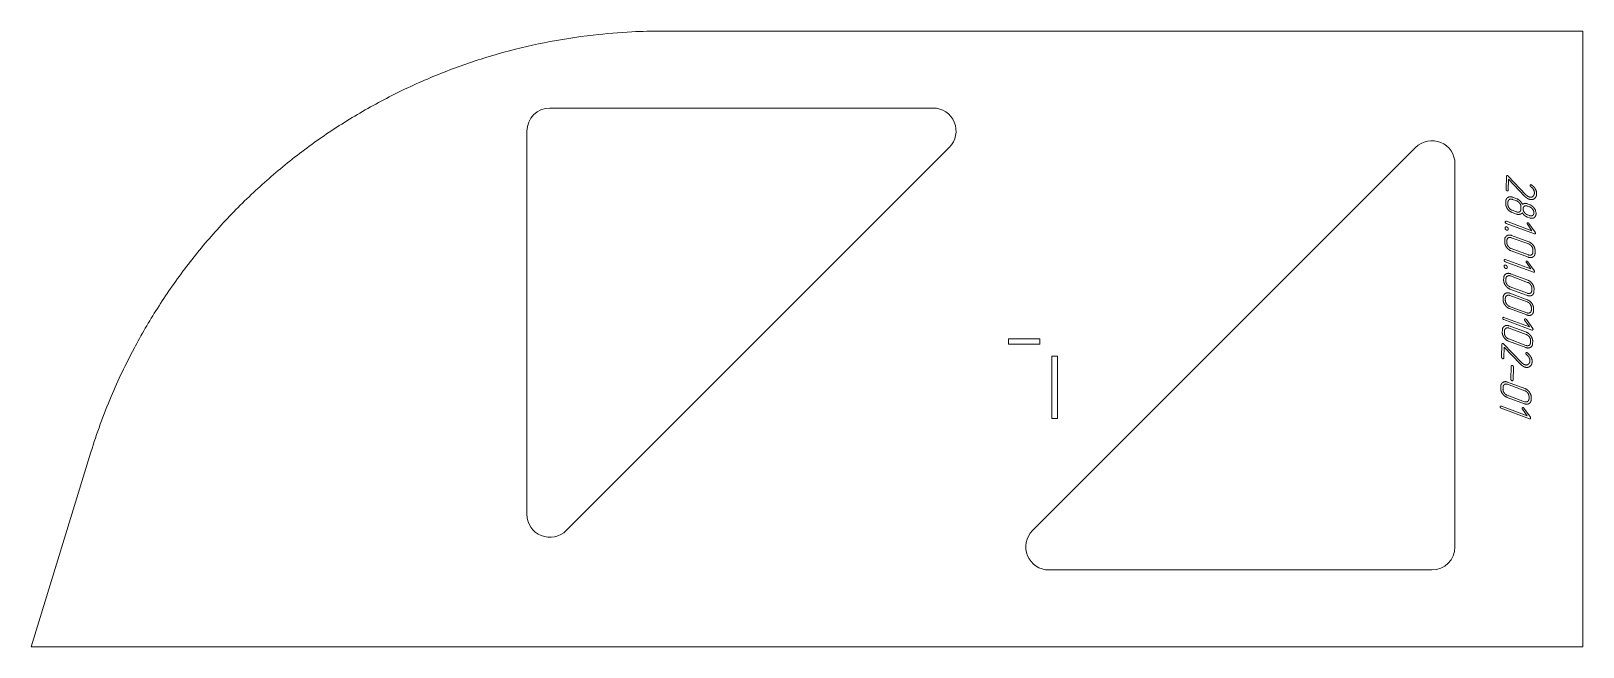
# Model space of a CAD drawing. Header units: millimetres. Extents: x 0 to 1008, y 0 to 400.
import ezdxf

# ---------------------------------------------------------------- set-up
doc = ezdxf.new("R2010")
doc.units = ezdxf.units.MM
doc.linetypes.add('K5LT_BASIC', pattern=[0])
doc.layers.add('Engraving', color=7, linetype='Continuous')

msp = doc.modelspace()

# ---------------------------------------------------------------- linework, layer by layer
at = {"color": 143, "linetype": 'K5LT_BASIC', "lineweight": 15, "true_color": 0x33acca}
for p, q in [((1008.1, 400), (409.7, 400)), ((1008.1, 0), (1008.1, 400)), ((337.1, 350), (585.9, 350)), ((322.1, 86.2), (322.1, 335)), ((596.5, 324.4), (347.7, 75.6)), ((650.6, 75.6), (899.3, 324.4)), ((925, 313.8), (925, 65)), ((634.9, 200.2), (655.4, 200.2)), ((634.9, 196.7), (634.9, 200.2)), ((655.4, 196.7), (634.9, 196.7)), ((655.4, 200.2), (655.4, 196.7)), ((663.2, 188.9), (666.7, 188.9)), ((663.2, 148.4), (663.2, 188.9)), ((666.7, 188.9), (666.7, 148.4)), ((666.7, 148.4), (663.2, 148.4)), ((38.9, 126.6), (0, 0)), ((910, 50), (661.2, 50)), ((0, 0), (1008.1, 0))]:
    msp.add_line(p, q, dxfattribs=at)
for centre, start, end in [((337.1, 335), 90, 180), ((585.9, 335), 315, 90), ((910, 313.8), 0, 135), ((337.1, 86.2), 180, 315), ((661.2, 65), 135, 270), ((910, 65), 270, 0)]:
    msp.add_arc(centre, 15, start, end, dxfattribs=at)
msp.add_open_spline([(409.7, 400), (403.3, 400), (388.6, 399.6), (363.1, 397.5), (334, 393), (303.4, 385.6), (273.8, 375.8), (244.8, 363.7), (216.9, 349.1), (190.1, 332.4), (164.9, 313.5), (141.1, 292.5), (119.3, 269.9), (99.4, 245.6), (81.8, 220.2), (65.7, 192.5), (50.9, 161.3), (42.6, 138.6), (38.9, 126.6)], degree=3, knots=[0.003094, 0.003094, 0.003094, 0.003094, 0.669098, 1.52413, 2.595561, 3.598413, 4.601538, 5.601934, 6.590337, 7.578557, 8.570355, 9.551401, 10.555295, 11.543135, 12.547286, 13.534228, 14.682422, 16, 16, 16, 16], dxfattribs=at)
at = {"layer": 'Engraving', "color": 143, "linetype": 'K5LT_BASIC', "lineweight": 15, "true_color": 0x33acca}
for p, q in [((958.2, 297.2), (958.4, 305.7)), ((959.5, 305.8), (971, 293.7)), ((959.8, 303.8), (959.6, 296.6)), ((970.2, 292.8), (959.8, 303.8)), ((971, 293.7), (971.6, 293.2)), ((971.6, 293.2), (972.1, 292.8)), ((974.6, 300.2), (974.8, 300)), ((958, 288), (958, 289.4)), ((959.4, 287.5), (959.4, 288.9)), ((964.9, 282.6), (962.1, 283.6)), ((962.3, 292.1), (965.1, 291.1)), ((962.3, 290.7), (965.1, 289.7)), ((967.8, 285.8), (967.8, 284.4)), ((972.1, 286.3), (973.5, 285.8)), ((972.2, 287.8), (973.6, 287.2)), ((977.4, 283.2), (977.6, 282.3)), ((977.6, 282.3), (977.7, 281.9)), ((976.6, 268.3), (958.3, 275)), ((958.4, 276.5), (975, 270.3)), ((964.9, 281.1), (962.1, 282.2)), ((973.4, 278.7), (971.9, 279.2)), ((973.4, 280.1), (972, 280.7)), ((975, 270.3), (972, 274.5)), ((973, 275.1), (977.1, 269.3)), ((973.8, 278.5), (973.4, 278.7)), ((974.2, 278.5), (973.8, 278.5)), ((975, 278.4), (974.2, 278.5)), ((977.7, 281.9), (977.7, 281.4)), ((957.3, 263.1), (957.3, 264.6)), ((958.7, 262.6), (958.7, 264)), ((961.6, 265.8), (972.9, 261.7)), ((961.7, 267.3), (972.9, 263.1)), ((972.7, 254.6), (961.4, 258.7)), ((972.7, 253.1), (961.4, 257.3)), ((975.6, 257.8), (975.6, 256.4)), ((977, 257.3), (977, 255.8)), ((957.7, 251.6), (974.3, 245.5)), ((976, 243.4), (957.7, 250.2)), ((961, 242.4), (972.3, 238.2)), ((974.3, 245.5), (971.4, 249.6)), ((972.4, 250.2), (976.5, 244.4)), ((956.6, 238.3), (956.7, 239.7)), ((958, 237.7), (958.1, 239.2)), ((972, 228.3), (960.7, 232.4)), ((972, 229.7), (960.8, 233.9)), ((961, 241), (972.2, 236.8)), ((975, 232.9), (974.9, 231.5)), ((976.4, 232.4), (976.3, 231)), ((956.3, 225.6), (956.3, 227)), ((957.7, 225.1), (957.7, 226.5)), ((960.6, 228.3), (971.9, 224.1)), ((960.7, 229.7), (971.9, 225.5)), ((956.7, 214), (973.3, 207.9)), ((975, 205.8), (956.7, 212.6)), ((971.7, 217), (960.4, 221.2)), ((971.7, 215.6), (960.4, 219.7)), ((973.3, 207.9), (970.4, 212.1)), ((971.4, 212.7), (975.5, 206.9)), ((974.6, 220.2), (974.6, 218.8)), ((976, 219.7), (976, 218.3)), ((955.7, 204.4), (955.8, 205.8)), ((957.1, 203.9), (957.2, 205.3)), ((960.1, 208.5), (971.4, 204.4)), ((960.1, 207.1), (971.3, 202.9)), ((955.3, 188.2), (955.5, 196.7)), ((956.6, 196.9), (968.1, 184.8)), ((956.9, 194.8), (956.7, 187.7)), ((967.3, 183.9), (956.9, 194.8)), ((971.1, 194.4), (959.8, 198.6)), ((971.1, 195.8), (959.9, 200)), ((974.1, 199.1), (974, 197.6)), ((975.5, 198.5), (975.4, 197.1)), ((961.3, 173.8), (961.5, 182.4)), ((963, 181.8), (962.7, 173.3)), ((968.1, 184.8), (968.7, 184.3)), ((968.7, 184.3), (969.2, 183.9)), ((971.7, 191.2), (971.9, 191.1)), ((959.1, 172), (970.4, 167.9)), ((954.8, 167.9), (954.8, 169.3)), ((956.2, 167.4), (956.2, 168.8)), ((970.2, 159.3), (958.9, 163.5)), ((970.1, 157.9), (958.9, 162.1)), ((959.1, 170.6), (970.4, 166.4)), ((973.1, 162.6), (973.1, 161.1)), ((974.5, 162), (974.5, 160.6)), ((973.4, 148.2), (955.1, 155)), ((955.2, 156.4), (971.8, 150.2)), ((971.8, 150.2), (968.8, 154.4)), ((969.8, 155), (974, 149.2))]:
    msp.add_line(p, q, dxfattribs=at)
for points in [[(958.4, 305.7), (958.4, 305.9), (958.7, 306.1)], [(958.7, 306.1), (958.9, 306.2), (959.2, 306.1)], [(959.2, 306.1), (959.4, 306), (959.5, 305.8)], [(958.4, 296.6), (958.2, 296.8), (958.2, 297.2)], [(958.9, 296.2), (958.6, 296.3), (958.4, 296.6)], [(959.4, 296.2), (959.1, 296.1), (958.9, 296.2)], [(959.3, 291.9), (960.6, 292.8), (962.3, 292.1)], [(959.6, 296.6), (959.6, 296.4), (959.4, 296.2)], [(971.7, 291.5), (971.1, 292), (970.2, 292.8)], [(972.1, 292.8), (972.6, 292.5), (973.1, 292.3)], [(973.1, 292.3), (974.5, 291.7), (975.5, 292.5)], [(973.8, 299.7), (973.9, 300), (974, 300.1)], [(974, 299.2), (973.9, 299.4), (973.8, 299.7)], [(974, 300.1), (974.2, 300.3), (974.6, 300.2)], [(974.3, 298.9), (974.1, 299), (974, 299.2)], [(976.1, 296.8), (975.6, 297.9), (974.3, 298.9)], [(974.8, 300), (976.5, 298.8), (977.3, 297.2)], [(975.5, 292.5), (976, 292.9), (976.3, 293.5)], [(976.6, 294.8), (976.6, 295.8), (976.1, 296.8)], [(976.3, 293.5), (976.6, 294.1), (976.6, 294.8)], [(978, 294.3), (978, 292.3), (976.6, 291.2)], [(977.3, 297.2), (978.1, 295.8), (978, 294.3)], [(958, 289.4), (958, 291), (959.3, 291.9)], [(959.1, 284.5), (957.9, 286.2), (958, 288)], [(962.1, 282.2), (960.3, 282.8), (959.1, 284.5)], [(959.4, 288.9), (959.4, 290), (960.3, 290.6)], [(960.1, 285.2), (959.3, 286.3), (959.4, 287.5)], [(962.1, 283.6), (960.9, 284), (960.1, 285.2)], [(960.3, 290.6), (961.2, 291.1), (962.3, 290.7)], [(966.9, 282.6), (966.1, 282.1), (964.9, 282.6)], [(965.1, 291.1), (966.2, 290.7), (967.2, 289.7)], [(965.1, 289.7), (966.3, 289.2), (967.1, 288.1)], [(967.8, 284.4), (967.8, 283.1), (966.9, 282.6)], [(967.1, 288.1), (967.9, 287), (967.8, 285.8)], [(967.2, 289.7), (968.2, 288.8), (968.8, 287.4)], [(968.8, 287.4), (969.4, 287.9), (970.3, 288)], [(969.2, 284.6), (969.3, 285.7), (970.1, 286.3)], [(970, 282.3), (969.2, 283.4), (969.2, 284.6)], [(970.1, 286.3), (970.9, 286.8), (972.1, 286.3)], [(970.3, 288), (971.2, 288.1), (972.2, 287.8)], [(973.1, 290.8), (972.4, 291.1), (971.7, 291.5)], [(976.6, 291.2), (975.1, 290.1), (973.1, 290.8)], [(973.5, 285.8), (974.7, 285.4), (975.5, 284.2)], [(973.6, 287.2), (975.2, 286.6), (976.5, 284.9)], [(975.5, 284.2), (976.3, 283.1), (976.3, 281.9)], [(976.5, 284.9), (977.2, 284), (977.4, 283.2)], [(957.5, 272.2), (957.5, 272.7), (957.9, 272.8)], [(957.6, 276), (957.6, 276.1), (957.8, 276.4)], [(957.8, 275.4), (957.6, 275.7), (957.6, 276)], [(957.8, 276.4), (958, 276.6), (958.4, 276.5)], [(958.3, 275), (958, 275.2), (957.8, 275.4)], [(957.9, 272.8), (958.2, 273), (958.6, 272.8)], [(958.6, 272.8), (958.9, 272.7), (959.3, 272.3)], [(959.3, 272.3), (959.7, 271.9), (959.6, 271.4)], [(967.1, 281), (966.1, 280.7), (964.9, 281.1)], [(968.7, 282), (968.2, 281.2), (967.1, 281)], [(970.1, 280.3), (969.3, 281), (968.7, 282)], [(972, 280.7), (970.8, 281.1), (970, 282.3)], [(971.9, 279.2), (970.9, 279.6), (970.1, 280.3)], [(971.8, 275), (971.8, 275.3), (972.1, 275.5)], [(972, 274.5), (971.8, 274.8), (971.8, 275)], [(972.1, 275.5), (972.3, 275.6), (972.6, 275.5)], [(972.6, 275.5), (972.7, 275.5), (973, 275.1)], [(975.4, 280.2), (974.6, 279.7), (973.4, 280.1)], [(976.4, 278.8), (975.8, 278.4), (975, 278.4)], [(976.3, 281.9), (976.2, 280.7), (975.4, 280.2)], [(977.7, 281.4), (977.6, 279.7), (976.4, 278.8)], [(957.3, 264.6), (957.4, 266.2), (958.6, 267)], [(958.5, 259.6), (957.2, 261.4), (957.3, 263.1)], [(957.9, 271.2), (957.5, 271.6), (957.5, 272.2)], [(958.6, 270.7), (958.2, 270.8), (957.9, 271.2)], [(959.3, 270.8), (958.9, 270.6), (958.6, 270.7)], [(958.6, 267), (959.9, 267.9), (961.7, 267.3)], [(958.7, 264), (958.8, 265.2), (959.6, 265.7)], [(959.5, 260.3), (958.7, 261.5), (958.7, 262.6)], [(959.6, 271.4), (959.6, 271), (959.3, 270.8)], [(959.6, 265.7), (960.5, 266.3), (961.6, 265.8)], [(972.9, 263.1), (974.6, 262.5), (975.9, 260.8)], [(977.1, 268.3), (976.9, 268.2), (976.6, 268.3)], [(977.1, 269.3), (977.3, 269), (977.3, 268.7)], [(977.3, 268.7), (977.3, 268.5), (977.1, 268.3)], [(961.4, 257.3), (959.7, 257.9), (958.5, 259.6)], [(961.4, 258.7), (960.2, 259.2), (959.5, 260.3)], [(974.7, 254.7), (973.9, 254.1), (972.7, 254.6)], [(975.7, 253.3), (974.4, 252.5), (972.7, 253.1)], [(972.9, 261.7), (974.1, 261.2), (974.9, 260.1)], [(975.6, 256.4), (975.6, 255.2), (974.7, 254.7)], [(974.9, 260.1), (975.7, 259), (975.6, 257.8)], [(977, 255.8), (977, 254.1), (975.7, 253.3)], [(975.9, 260.8), (977.1, 259.1), (977, 257.3)], [(956.7, 239.7), (956.7, 241.3), (958, 242.2)], [(956.9, 247.3), (956.9, 247.8), (957.2, 248)], [(957.2, 246.4), (956.9, 246.8), (956.9, 247.3)], [(957, 251.1), (957, 251.3), (957.2, 251.6)], [(957.1, 250.6), (957, 250.8), (957, 251.1)], [(957.7, 250.2), (957.3, 250.3), (957.1, 250.6)], [(957.2, 251.6), (957.3, 251.7), (957.7, 251.6)], [(957.2, 248), (957.5, 248.1), (958, 248)], [(957.9, 245.8), (957.5, 246), (957.2, 246.4)], [(958.6, 245.9), (958.3, 245.7), (957.9, 245.8)], [(958, 248), (958.2, 247.9), (958.6, 247.5)], [(958, 242.2), (959.2, 243), (961, 242.4)], [(958.6, 247.5), (959, 247), (959, 246.5)], [(959, 246.5), (959, 246.1), (958.6, 245.9)], [(971.2, 250.2), (971.2, 250.5), (971.4, 250.6)], [(971.4, 249.6), (971.2, 249.9), (971.2, 250.2)], [(971.4, 250.6), (971.6, 250.7), (971.9, 250.6)], [(971.9, 250.6), (972, 250.6), (972.4, 250.2)], [(976.5, 243.4), (976.3, 243.3), (976, 243.4)], [(976.5, 244.4), (976.7, 244.2), (976.7, 243.9)], [(976.7, 243.9), (976.7, 243.6), (976.5, 243.4)], [(957.8, 234.8), (956.6, 236.5), (956.6, 238.3)], [(960.7, 232.4), (959, 233.1), (957.8, 234.8)], [(958.8, 235.4), (958, 236.6), (958, 237.7)], [(958.1, 239.2), (958.1, 240.3), (959, 240.8)], [(960.8, 233.9), (959.6, 234.3), (958.8, 235.4)], [(959, 240.8), (959.8, 241.4), (961, 241)], [(972.2, 236.8), (973.4, 236.4), (974.2, 235.2)], [(972.3, 238.2), (974, 237.6), (975.2, 235.9)], [(974.2, 235.2), (975, 234.1), (975, 232.9)], [(975.2, 235.9), (976.4, 234.2), (976.4, 232.4)], [(956.3, 227), (956.4, 228.6), (957.6, 229.5)], [(957.5, 222.1), (956.2, 223.8), (956.3, 225.6)], [(960.4, 219.7), (958.7, 220.4), (957.5, 222.1)], [(957.6, 229.5), (958.9, 230.4), (960.7, 229.7)], [(957.7, 226.5), (957.8, 227.6), (958.6, 228.1)], [(958.5, 222.8), (957.7, 223.9), (957.7, 225.1)], [(960.4, 221.2), (959.2, 221.6), (958.5, 222.8)], [(958.6, 228.1), (959.5, 228.7), (960.6, 228.3)], [(971.9, 225.5), (973.6, 224.9), (974.9, 223.2)], [(971.9, 224.1), (973.1, 223.7), (973.9, 222.5)], [(974, 229.8), (973.2, 229.3), (972, 229.7)], [(975, 228.4), (973.8, 227.6), (972, 228.3)], [(973.9, 222.5), (974.7, 221.4), (974.6, 220.2)], [(974.9, 231.5), (974.9, 230.3), (974, 229.8)], [(974.9, 223.2), (976.1, 221.5), (976, 219.7)], [(976.3, 231), (976.3, 229.2), (975, 228.4)], [(956, 213.6), (956, 213.7), (956.2, 214)], [(956.1, 213), (956, 213.3), (956, 213.6)], [(956.7, 212.6), (956.3, 212.7), (956.1, 213)], [(956.2, 214), (956.3, 214.2), (956.7, 214)], [(970.2, 212.6), (970.2, 212.9), (970.4, 213)], [(970.4, 212.1), (970.2, 212.3), (970.2, 212.6)], [(970.4, 213), (970.6, 213.2), (970.9, 213.1)], [(970.9, 213.1), (971, 213), (971.4, 212.7)], [(973.7, 217.1), (972.9, 216.6), (971.7, 217)], [(974.7, 215.7), (973.4, 214.9), (971.7, 215.6)], [(974.6, 218.8), (974.6, 217.6), (973.7, 217.1)], [(976, 218.3), (976, 216.5), (974.7, 215.7)], [(956.9, 200.9), (955.7, 202.6), (955.7, 204.4)], [(955.8, 205.8), (955.8, 207.5), (957.1, 208.3)], [(957.1, 208.3), (958.3, 209.2), (960.1, 208.5)], [(957.9, 201.6), (957.1, 202.7), (957.1, 203.9)], [(957.2, 205.3), (957.2, 206.4), (958.1, 207)], [(958.1, 207), (958.9, 207.5), (960.1, 207.1)], [(971.3, 202.9), (972.5, 202.5), (973.3, 201.4)], [(971.4, 204.4), (973.1, 203.7), (974.3, 202)], [(974.3, 202), (975.5, 200.3), (975.5, 198.5)], [(975.5, 205.9), (975.3, 205.7), (975, 205.8)], [(975.5, 206.9), (975.7, 206.6), (975.7, 206.3)], [(975.7, 206.3), (975.7, 206), (975.5, 205.9)], [(955.5, 196.7), (955.5, 196.9), (955.8, 197.1)], [(955.8, 197.1), (956, 197.2), (956.3, 197.1)], [(956.3, 197.1), (956.5, 197), (956.6, 196.9)], [(959.8, 198.6), (958.1, 199.2), (956.9, 200.9)], [(959.9, 200), (958.7, 200.4), (957.9, 201.6)], [(973.2, 195.9), (972.3, 195.4), (971.1, 195.8)], [(974.1, 194.6), (972.9, 193.8), (971.1, 194.4)], [(974, 197.6), (974, 196.5), (973.2, 195.9)], [(973.3, 201.4), (974.1, 200.2), (974.1, 199.1)], [(975.4, 197.1), (975.4, 195.4), (974.1, 194.6)], [(955.5, 187.6), (955.3, 187.9), (955.3, 188.2)], [(956, 187.2), (955.7, 187.3), (955.5, 187.6)], [(956.5, 187.3), (956.2, 187.1), (956, 187.2)], [(956.7, 187.7), (956.7, 187.4), (956.5, 187.3)], [(961.5, 182.4), (961.6, 182.7), (961.8, 182.8)], [(961.8, 182.8), (962, 182.9), (962.3, 182.8)], [(962.3, 182.8), (962.4, 182.8), (962.7, 182.5)], [(962.7, 182.5), (963, 182.2), (963, 181.8)], [(968.8, 182.6), (968.2, 183), (967.3, 183.9)], [(970.2, 181.8), (969.5, 182.1), (968.8, 182.6)], [(969.2, 183.9), (969.7, 183.5), (970.2, 183.3)], [(970.2, 183.3), (971.6, 182.8), (972.6, 183.6)], [(973.7, 182.2), (972.2, 181.1), (970.2, 181.8)], [(971, 190.7), (971, 191), (971.2, 191.2)], [(971.1, 190.3), (971, 190.5), (971, 190.7)], [(971.4, 189.9), (971.2, 190.1), (971.1, 190.3)], [(971.2, 191.2), (971.4, 191.3), (971.7, 191.2)], [(973.2, 187.8), (972.7, 188.9), (971.4, 189.9)], [(971.9, 191.1), (973.6, 189.8), (974.4, 188.2)], [(972.6, 183.6), (973.1, 183.9), (973.4, 184.5)], [(973.7, 185.8), (973.7, 186.8), (973.2, 187.8)], [(973.4, 184.5), (973.7, 185.1), (973.7, 185.8)], [(975.1, 185.4), (975.1, 183.3), (973.7, 182.2)], [(974.4, 188.2), (975.2, 186.8), (975.1, 185.4)], [(954.8, 169.3), (954.8, 171), (956.1, 171.8)], [(956.1, 171.8), (957.4, 172.7), (959.1, 172)], [(961.5, 173.2), (961.3, 173.5), (961.3, 173.8)], [(962, 172.9), (961.8, 173), (961.5, 173.2)], [(962.5, 172.9), (962.3, 172.8), (962, 172.9)], [(962.7, 173.3), (962.7, 173.1), (962.5, 172.9)], [(955.9, 164.4), (954.7, 166.1), (954.8, 167.9)], [(958.9, 162.1), (957.1, 162.7), (955.9, 164.4)], [(956.2, 168.8), (956.2, 169.9), (957.1, 170.5)], [(956.9, 165.1), (956.1, 166.2), (956.2, 167.4)], [(958.9, 163.5), (957.7, 163.9), (956.9, 165.1)], [(957.1, 170.5), (958, 171), (959.1, 170.6)], [(970.4, 167.9), (972.1, 167.2), (973.3, 165.5)], [(970.4, 166.4), (971.5, 166), (972.3, 164.9)], [(972.3, 164.9), (973.1, 163.7), (973.1, 162.6)], [(973.3, 165.5), (974.6, 163.8), (974.5, 162)], [(954.4, 155.9), (954.4, 156.1), (954.6, 156.4)], [(954.6, 155.4), (954.4, 155.6), (954.4, 155.9)], [(954.6, 156.4), (954.8, 156.5), (955.2, 156.4)], [(955.1, 155), (954.8, 155.1), (954.6, 155.4)], [(968.6, 155), (968.6, 155.3), (968.9, 155.4)], [(968.8, 154.4), (968.6, 154.7), (968.6, 155)], [(968.9, 155.4), (969.1, 155.5), (969.4, 155.4)], [(969.4, 155.4), (969.5, 155.4), (969.8, 155)], [(973.2, 158.1), (971.9, 157.3), (970.1, 157.9)], [(972.2, 159.4), (971.3, 158.9), (970.2, 159.3)], [(973.1, 161.1), (973, 160), (972.2, 159.4)], [(974.5, 160.6), (974.4, 158.9), (973.2, 158.1)], [(973.9, 148.2), (973.7, 148.1), (973.4, 148.2)], [(974.1, 148.7), (974.1, 148.4), (973.9, 148.2)], [(974, 149.2), (974.2, 148.9), (974.1, 148.7)]]:
    msp.add_open_spline(points, degree=2, dxfattribs=at)

doc.saveas('drawing.dxf')
